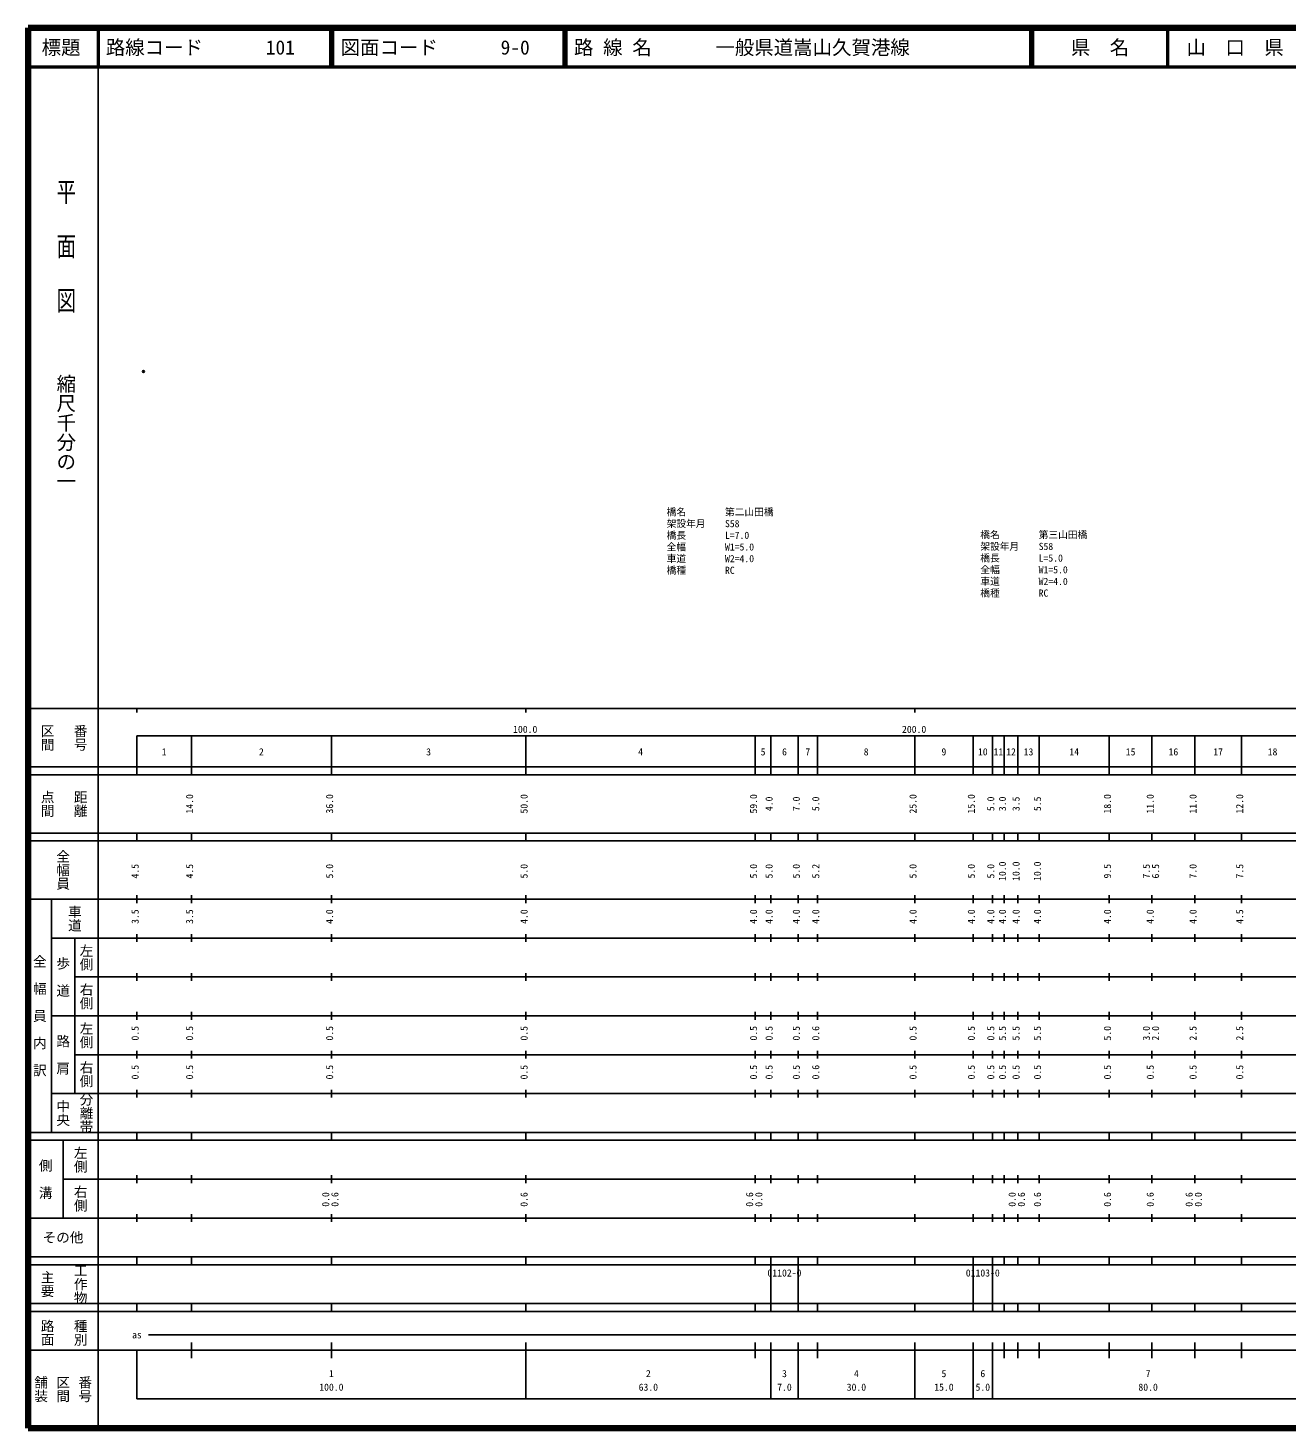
# Model space of a CAD drawing. Units: millimetres on the paper. Extents: x 40 to 680, y 20 to 380.
# Drawn here: x 40 to 363.7, y 20 to 380 of the extents above; entities that cross this region are included whole.
import ezdxf
from ezdxf.enums import TextEntityAlignment as Align

# ---------------------------------------------------------------- set-up
doc = ezdxf.new("R2010")
doc.units = ezdxf.units.MM
doc.header["$PDMODE"] = 32
doc.header["$PDSIZE"] = 0.5
doc.layers.add('M-OTRS', color=6, linetype='Continuous')
doc.layers.add('M-TTL-TXT', color=7, linetype='Continuous')
for name, color, linetype, lineweight in [('M-STR-HTXT', 7, 'Continuous', 13), ('M-TTL', 2, 'Continuous', 140), ('M-TTL-BAND', 7, 'Continuous', 25), ('M-TTL-LINE', 7, 'Continuous', 50)]:
    doc.layers.add(name, color=color, linetype=linetype, lineweight=lineweight)
doc.styles.add('@ＭＳ ゴシック', font='')
doc.styles.add('ＭＳ ゴシック', font='')
doc.styles.get('@ＭＳ ゴシック').set_extended_font_data('@MS Gothic')
doc.styles.get('ＭＳ ゴシック').set_extended_font_data('MS Gothic')

msp = doc.modelspace()

# ---------------------------------------------------------------- linework, layer by layer
at = {"layer": 'M-OTRS'}
msp.add_point((69.676, 291.676), dxfattribs=at)
at = {"layer": 'M-TTL'}
for p, q in [((40, 380), (40, 20)), ((680, 380), (40, 380)), ((40, 20), (680, 20))]:
    msp.add_line(p, q, dxfattribs=at)
at = {"layer": 'M-TTL-BAND'}
for p, q in [((58, 370), (58, 20)), ((40, 205), (579, 205)), ((68, 205), (68, 204)), ((168, 205), (168, 204)), ((268, 205), (268, 204)), ((68, 198), (579, 198)), ((68, 198), (68, 188)), ((82, 188), (82, 198)), ((118, 188), (118, 198)), ((168, 188), (168, 198)), ((227, 188), (227, 198)), ((231, 188), (231, 198)), ((238, 188), (238, 198)), ((243, 188), (243, 198)), ((268, 188), (268, 198)), ((283, 188), (283, 198)), ((288, 188), (288, 198)), ((291, 188), (291, 198)), ((294.5, 188), (294.5, 198)), ((300, 188), (300, 198)), ((318, 188), (318, 198)), ((329, 188), (329, 198)), ((340, 188), (340, 198)), ((352, 188), (352, 198)), ((40, 190), (579, 190)), ((40, 188), (579, 188)), ((40, 173), (579, 173)), ((68, 171), (68, 173)), ((82, 171), (82, 173)), ((118, 171), (118, 173)), ((168, 171), (168, 173)), ((227, 171), (227, 173)), ((231, 171), (231, 173)), ((238, 171), (238, 173)), ((243, 171), (243, 173)), ((268, 171), (268, 173)), ((283, 171), (283, 173)), ((288, 171), (288, 173)), ((291, 171), (291, 173)), ((294.5, 171), (294.5, 173)), ((300, 171), (300, 173)), ((318, 171), (318, 173)), ((329, 171), (329, 173)), ((340, 171), (340, 173)), ((352, 171), (352, 173)), ((40, 171), (579, 171)), ((40, 156), (579, 156)), ((46, 96), (46, 156)), ((68, 155), (68, 157)), ((82, 155), (82, 157)), ((118, 155), (118, 157)), ((168, 155), (168, 157)), ((227, 155), (227, 157)), ((231, 155), (231, 157)), ((238, 155), (238, 157)), ((243, 155), (243, 157)), ((268, 155), (268, 157)), ((283, 155), (283, 157)), ((288, 155), (288, 157)), ((291, 155), (291, 157)), ((294.5, 155), (294.5, 157)), ((300, 155), (300, 157)), ((318, 155), (318, 157)), ((329, 155), (329, 157)), ((340, 155), (340, 157)), ((352, 155), (352, 157)), ((46, 146), (579, 146)), ((52, 146), (52, 106)), ((68, 145), (68, 147)), ((82, 145), (82, 147)), ((118, 145), (118, 147)), ((168, 145), (168, 147)), ((227, 145), (227, 147)), ((231, 145), (231, 147)), ((238, 145), (238, 147)), ((243, 145), (243, 147)), ((268, 145), (268, 147)), ((283, 145), (283, 147)), ((288, 145), (288, 147)), ((291, 145), (291, 147)), ((294.5, 145), (294.5, 147)), ((300, 145), (300, 147)), ((318, 145), (318, 147)), ((329, 145), (329, 147)), ((340, 145), (340, 147)), ((352, 145), (352, 147)), ((68, 135), (68, 137)), ((82, 135), (82, 137)), ((118, 135), (118, 137)), ((168, 135), (168, 137)), ((227, 135), (227, 137)), ((231, 135), (231, 137)), ((238, 135), (238, 137)), ((243, 135), (243, 137)), ((268, 135), (268, 137)), ((283, 135), (283, 137)), ((288, 135), (288, 137)), ((291, 135), (291, 137)), ((294.5, 135), (294.5, 137)), ((300, 135), (300, 137)), ((318, 135), (318, 137)), ((329, 135), (329, 137)), ((340, 135), (340, 137)), ((352, 135), (352, 137)), ((52, 136), (579, 136)), ((46, 126), (579, 126)), ((68, 125), (68, 127)), ((82, 125), (82, 127)), ((118, 125), (118, 127)), ((168, 125), (168, 127)), ((227, 125), (227, 127)), ((231, 125), (231, 127)), ((238, 125), (238, 127)), ((243, 125), (243, 127)), ((268, 125), (268, 127)), ((283, 125), (283, 127)), ((288, 125), (288, 127)), ((291, 125), (291, 127)), ((294.5, 125), (294.5, 127)), ((300, 125), (300, 127)), ((318, 125), (318, 127)), ((329, 125), (329, 127)), ((340, 125), (340, 127)), ((352, 125), (352, 127)), ((52, 116), (579, 116)), ((68, 115), (68, 117)), ((82, 115), (82, 117)), ((118, 115), (118, 117)), ((168, 115), (168, 117)), ((227, 115), (227, 117)), ((231, 115), (231, 117)), ((238, 115), (238, 117)), ((243, 115), (243, 117)), ((268, 115), (268, 117)), ((283, 115), (283, 117)), ((288, 115), (288, 117)), ((291, 115), (291, 117)), ((294.5, 115), (294.5, 117)), ((300, 115), (300, 117)), ((318, 115), (318, 117)), ((329, 115), (329, 117)), ((340, 115), (340, 117)), ((352, 115), (352, 117)), ((46, 106), (579, 106)), ((68, 105), (68, 107)), ((82, 105), (82, 107)), ((118, 105), (118, 107)), ((168, 105), (168, 107)), ((227, 105), (227, 107)), ((231, 105), (231, 107)), ((238, 105), (238, 107)), ((243, 105), (243, 107)), ((268, 105), (268, 107)), ((283, 105), (283, 107)), ((288, 105), (288, 107)), ((291, 105), (291, 107)), ((294.5, 105), (294.5, 107)), ((300, 105), (300, 107)), ((318, 105), (318, 107)), ((329, 105), (329, 107)), ((340, 105), (340, 107)), ((352, 105), (352, 107)), ((40, 96), (579, 96)), ((40, 94), (579, 94)), ((49, 94), (49, 74)), ((68, 94), (68, 96)), ((82, 94), (82, 96)), ((118, 94), (118, 96)), ((168, 94), (168, 96)), ((227, 94), (227, 96)), ((231, 94), (231, 96)), ((238, 94), (238, 96)), ((243, 94), (243, 96)), ((268, 94), (268, 96)), ((283, 94), (283, 96)), ((288, 94), (288, 96)), ((291, 94), (291, 96)), ((294.5, 94), (294.5, 96)), ((300, 94), (300, 96)), ((318, 94), (318, 96)), ((329, 94), (329, 96)), ((340, 94), (340, 96)), ((352, 94), (352, 96)), ((49, 84), (579, 84)), ((68, 83), (68, 85)), ((82, 83), (82, 85)), ((118, 83), (118, 85)), ((168, 83), (168, 85)), ((227, 83), (227, 85)), ((231, 83), (231, 85)), ((238, 83), (238, 85)), ((243, 83), (243, 85)), ((268, 83), (268, 85)), ((283, 83), (283, 85)), ((288, 83), (288, 85)), ((291, 83), (291, 85)), ((294.5, 83), (294.5, 85)), ((300, 83), (300, 85)), ((318, 83), (318, 85)), ((329, 83), (329, 85)), ((340, 83), (340, 85)), ((352, 83), (352, 85)), ((40, 74), (579, 74)), ((68, 73), (68, 75)), ((82, 73), (82, 75)), ((118, 73), (118, 75)), ((168, 73), (168, 75)), ((227, 73), (227, 75)), ((231, 73), (231, 75)), ((238, 73), (238, 75)), ((243, 73), (243, 75)), ((268, 73), (268, 75)), ((283, 73), (283, 75)), ((288, 73), (288, 75)), ((291, 73), (291, 75)), ((294.5, 73), (294.5, 75)), ((300, 73), (300, 75)), ((318, 73), (318, 75)), ((329, 73), (329, 75)), ((340, 73), (340, 75)), ((352, 73), (352, 75)), ((40, 64), (579, 64)), ((40, 62), (579, 62)), ((68, 62), (68, 64)), ((82, 62), (82, 64)), ((118, 62), (118, 64)), ((168, 62), (168, 64)), ((227, 62), (227, 64)), ((231, 62), (231, 64)), ((231, 52), (231, 62)), ((238, 62), (238, 64)), ((238, 52), (238, 62)), ((243, 62), (243, 64)), ((268, 62), (268, 64)), ((283, 62), (283, 64)), ((283, 52), (283, 62)), ((288, 62), (288, 64)), ((288, 52), (288, 62)), ((291, 62), (291, 64)), ((294.5, 62), (294.5, 64)), ((300, 62), (300, 64)), ((318, 62), (318, 64)), ((329, 62), (329, 64)), ((340, 62), (340, 64)), ((352, 62), (352, 64)), ((40, 52), (579, 52)), ((68, 50), (68, 52)), ((82, 50), (82, 52)), ((118, 50), (118, 52)), ((168, 50), (168, 52)), ((227, 50), (227, 52)), ((231, 50), (231, 52)), ((238, 50), (238, 52)), ((243, 50), (243, 52)), ((268, 50), (268, 52)), ((283, 50), (283, 52)), ((288, 50), (288, 52)), ((291, 50), (291, 52)), ((294.5, 50), (294.5, 52)), ((300, 50), (300, 52)), ((318, 50), (318, 52)), ((329, 50), (329, 52)), ((340, 50), (340, 52)), ((352, 50), (352, 52)), ((40, 50), (579, 50)), ((71, 44), (526, 44)), ((40, 40), (579, 40)), ((68, 40), (68, 27.5)), ((82, 38), (82, 42)), ((118, 38), (118, 42)), ((168, 27.5), (168, 42)), ((227, 38), (227, 42)), ((231, 27.5), (231, 42)), ((238, 27.5), (238, 42)), ((243, 38), (243, 42)), ((268, 27.5), (268, 42)), ((283, 27.5), (283, 42)), ((288, 27.5), (288, 42)), ((291, 38), (291, 42)), ((294.5, 38), (294.5, 42)), ((300, 38), (300, 42)), ((318, 38), (318, 42)), ((329, 38), (329, 42)), ((340, 38), (340, 42)), ((352, 38), (352, 42)), ((68, 27.5), (579, 27.5))]:
    msp.add_line(p, q, dxfattribs=at)
at = {"layer": 'M-TTL-LINE'}
for p, q in [((58, 380), (58, 370)), ((117.75, 380), (117.75, 370)), ((118.25, 380), (118.25, 370)), ((177.75, 380), (177.75, 370)), ((178.25, 380), (178.25, 370)), ((297.75, 380), (297.75, 370)), ((298.25, 380), (298.25, 370)), ((333, 380), (333, 370)), ((40, 370), (680, 370))]:
    msp.add_line(p, q, dxfattribs=at)

# ---------------------------------------------------------------- texts
at = {"layer": 'M-STR-HTXT', "style": 'ＭＳ ゴシック'}
for s, p in [('橋名\u3000\u3000\u3000\u3000第二山田橋', (204.204, 254.087)), ('架設年月\u3000\u3000S58', (204.204, 251.087)), ('橋長\u3000\u3000\u3000\u3000L=7.0', (204.204, 248.087)), ('橋名\u3000\u3000\u3000\u3000第三山田橋', (284.857, 248.237)), ('全幅\u3000\u3000\u3000\u3000W1=5.0', (204.204, 245.087)), ('橋長\u3000\u3000\u3000\u3000L=5.0', (284.857, 242.237)), ('架設年月\u3000\u3000S58', (284.857, 245.237)), ('橋種\u3000\u3000\u3000\u3000RC', (204.204, 239.087)), ('車道\u3000\u3000\u3000\u3000W2=4.0', (204.204, 242.087)), ('全幅\u3000\u3000\u3000\u3000W1=5.0', (284.857, 239.237)), ('車道\u3000\u3000\u3000\u3000W2=4.0', (284.857, 236.237)), ('橋種\u3000\u3000\u3000\u3000RC', (284.857, 233.237))]:
    msp.add_text(s, height=1.833, dxfattribs=at).set_placement(p, align=Align.BOTTOM_LEFT)
at = {"layer": 'M-TTL-BAND', "style": '@ＭＳ ゴシック', "width": 1.4}
msp.add_text('平  面  図', height=3.666, rotation=270, dxfattribs=at).set_placement((49.777, 306.475), align=Align.MIDDLE_RIGHT)
at = {"layer": 'M-TTL-BAND', "style": '@ＭＳ ゴシック'}
msp.add_text('縮尺千分の一', height=3.666, rotation=270, dxfattribs=at).set_placement((49.777, 261.03), align=Align.MIDDLE_RIGHT)
for s, p in [('区間', (45, 197.5)), ('番号', (53.5, 197.5)), ('点間', (45, 180.5)), ('距離', (53.5, 180.5)), ('全幅員', (49, 163.5)), ('車道', (52, 151)), ('左側', (55, 141)), ('全\u3000幅\u3000員\u3000内\u3000訳', (43, 126)), ('歩\u3000道', (49, 136)), ('右側', (55, 131)), ('左側', (55, 121)), ('路\u3000肩', (49, 116)), ('右側', (55, 111)), ('分離帯', (55, 101)), ('中央', (49, 101)), ('左側', (53.5, 89)), ('側\u3000溝', (44.5, 84)), ('右側', (53.5, 79)), ('工作物', (53.5, 57)), ('主要', (45, 57)), ('路面', (45, 44.5)), ('種別', (53.5, 44.5)), ('舗装', (43.333, 30)), ('区間', (49, 30)), ('番号', (54.667, 30))]:
    msp.add_text(s, height=2.566, rotation=270, dxfattribs=at).set_placement(p, align=Align.MIDDLE_CENTER)
at = {"layer": 'M-TTL-BAND', "style": 'ＭＳ ゴシック'}
for s, p in [('100.0', (167.844, 198.195)), ('200.0', (267.844, 198.195)), ('1', (75, 192.405)), ('2', (100, 192.405)), ('3', (143, 192.405)), ('4', (197.5, 192.405)), ('5', (229, 192.405)), ('6', (234.5, 192.405)), ('7', (240.5, 192.405)), ('8', (255.5, 192.405)), ('9', (275.5, 192.405)), ('10', (285.5, 192.405)), ('11', (289.5, 192.405)), ('12', (292.75, 192.405)), ('13', (297.25, 192.405)), ('14', (309, 192.405)), ('15', (323.5, 192.405)), ('16', (334.5, 192.405)), ('17', (346, 192.405)), ('18', (360, 192.405)), ('as', (68, 42.5)), ('1', (118, 32.523)), ('2', (199.5, 32.523)), ('3', (234.5, 32.523)), ('4', (253, 32.523)), ('5', (275.5, 32.523)), ('6', (285.5, 32.523)), ('7', (328, 32.523)), ('100.0', (118, 29.033)), ('63.0', (199.5, 29.033)), ('7.0', (234.5, 29.033)), ('30.0', (253, 29.033)), ('15.0', (275.5, 29.033)), ('5.0', (285.5, 29.033)), ('80.0', (328, 29.033))]:
    msp.add_text(s, height=1.833, dxfattribs=at).set_placement(p, align=Align.BOTTOM_CENTER)
for s, p in [('14.0', (83, 180.5)), ('36.0', (119, 180.5)), ('50.0', (169, 180.5)), ('59.0', (228, 180.5)), ('4.0', (232, 180.5)), ('7.0', (239, 180.5)), ('5.0', (244, 180.5)), ('25.0', (269, 180.5)), ('15.0', (284, 180.5)), ('5.0', (289, 180.5)), ('3.0', (292, 180.5)), ('3.5', (295.5, 180.5)), ('5.5', (301, 180.5)), ('18.0', (319, 180.5)), ('11.0', (330, 180.5)), ('11.0', (341, 180.5)), ('12.0', (353, 180.5)), ('4.5', (69, 163.174)), ('4.5', (83, 163.174)), ('5.0', (119, 163.174)), ('5.0', (169, 163.174)), ('5.0', (228, 163.174)), ('5.0', (232, 163.174)), ('5.0', (239, 163.174)), ('5.2', (244, 163.174)), ('5.0', (269, 163.174)), ('5.0', (284, 163.174)), ('5.0', (289, 163.174)), ('10.0', (292, 163.174)), ('10.0', (295.5, 163.174)), ('10.0', (301, 163.174)), ('9.5', (319, 163.174)), ('7.5', (329, 163.174)), ('6.5', (331.37, 163.174)), ('7.0', (341, 163.174)), ('7.5', (353, 163.174)), ('3.5', (69, 151.5)), ('3.5', (83, 151.5)), ('4.0', (119, 151.5)), ('4.0', (169, 151.5)), ('4.0', (228, 151.5)), ('4.0', (232, 151.5)), ('4.0', (239, 151.5)), ('4.0', (244, 151.5)), ('4.0', (269, 151.5)), ('4.0', (284, 151.5)), ('4.0', (289, 151.5)), ('4.0', (292, 151.5)), ('4.0', (295.5, 151.5)), ('4.0', (301, 151.5)), ('4.0', (319, 151.5)), ('4.0', (330, 151.5)), ('4.0', (341, 151.5)), ('4.5', (353, 151.5)), ('0.5', (69, 121.5)), ('0.5', (83, 121.5)), ('0.5', (119, 121.5)), ('0.5', (169, 121.5)), ('0.5', (228, 121.5)), ('0.5', (232, 121.5)), ('0.5', (239, 121.5)), ('0.6', (244, 121.5)), ('0.5', (269, 121.5)), ('0.5', (284, 121.5)), ('0.5', (289, 121.5)), ('5.5', (292, 121.5)), ('5.5', (295.5, 121.5)), ('5.5', (301, 121.5)), ('5.0', (319, 121.5)), ('3.0', (329, 121.5)), ('2.0', (331.37, 121.5)), ('2.5', (341, 121.5)), ('2.5', (353, 121.5)), ('0.5', (69, 111.5)), ('0.5', (83, 111.5)), ('0.5', (119, 111.5)), ('0.5', (169, 111.5)), ('0.5', (228, 111.5)), ('0.5', (232, 111.5)), ('0.5', (239, 111.5)), ('0.6', (244, 111.5)), ('0.5', (269, 111.5)), ('0.5', (284, 111.5)), ('0.5', (289, 111.5)), ('0.5', (292, 111.5)), ('0.5', (295.5, 111.5)), ('0.5', (301, 111.5)), ('0.5', (319, 111.5)), ('0.5', (330, 111.5)), ('0.5', (341, 111.5)), ('0.5', (353, 111.5)), ('0.0', (118, 78.764)), ('0.6', (120.37, 78.764)), ('0.6', (169, 78.764)), ('0.6', (227, 78.764)), ('0.0', (229.37, 78.764)), ('0.0', (294.5, 78.764)), ('0.6', (296.87, 78.764)), ('0.6', (301, 78.764)), ('0.6', (319, 78.764)), ('0.6', (330, 78.764)), ('0.6', (340, 78.764)), ('0.0', (342.37, 78.764))]:
    msp.add_text(s, height=1.833, rotation=90, dxfattribs=at).set_placement(p, align=Align.BOTTOM_CENTER)
msp.add_text('その他', height=2.566, dxfattribs=at).set_placement((49, 69), align=Align.MIDDLE_CENTER)
for s, p in [('01102-0', (230.125, 58.405)), ('01103-0', (281.125, 58.405))]:
    msp.add_text(s, height=1.833, dxfattribs=at).set_placement(p, align=Align.BOTTOM_LEFT)
at = {"layer": 'M-TTL-TXT', "style": 'ＭＳ ゴシック'}
for s, p in [('標題', (48.5, 375)), ('県\u3000名', (315.625, 375)), ('山\u3000口\u3000県', (350.375, 375))]:
    msp.add_text(s, height=3.666, dxfattribs=at).set_placement(p, align=Align.MIDDLE_CENTER)
for s, p in [('路線コード', (60, 375)), ('101', (101.142, 375)), ('図面コード', (120.38, 375)), ('9-0', (161.521, 375)), ('路 線 名', (180.38, 375)), ('一般県道嵩山久賀港線', (216.734, 375))]:
    msp.add_text(s, height=3.666, dxfattribs=at).set_placement(p, align=Align.MIDDLE_LEFT)

doc.saveas('drawing.dxf')
